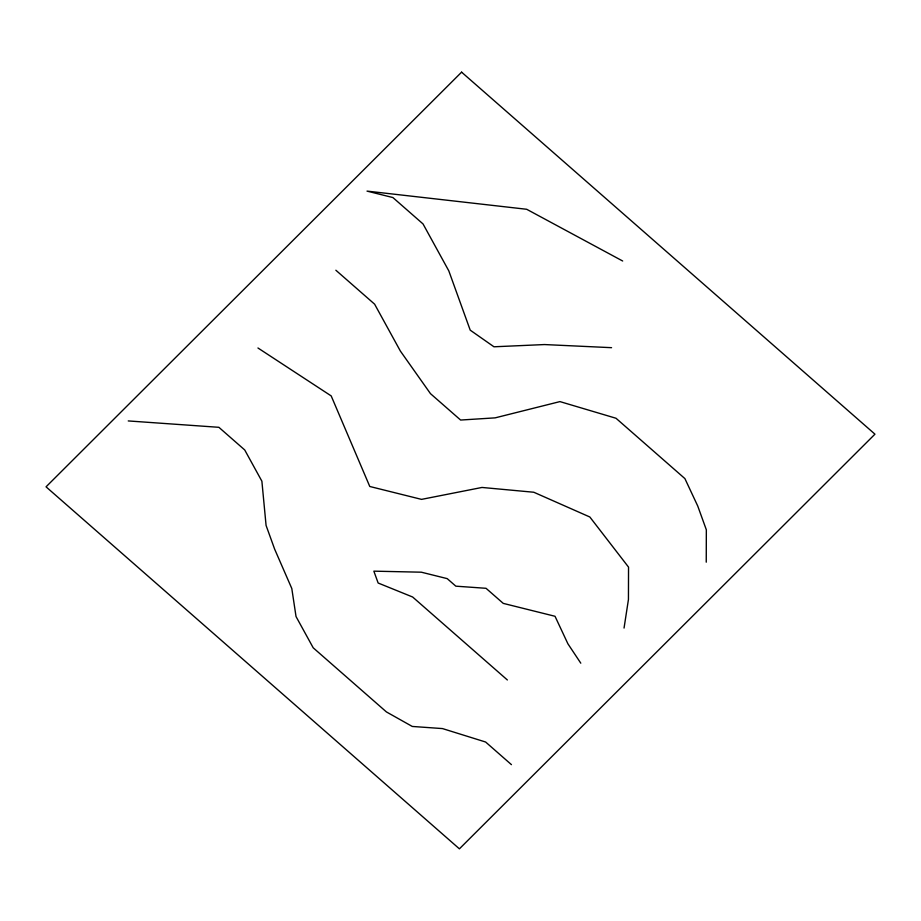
<?xml version="1.0" encoding="UTF-8"?>
<svg xmlns="http://www.w3.org/2000/svg" width="921" height="921" viewBox="0 0 921 921"><rect width="100%" height="100%" fill="white"/><g stroke="black" fill="none" stroke-linecap="round" stroke-linejoin="round"><path stroke-width="1.38" d="M706.246 562.178L706.338 529.817L697.773 506.101L684.902 478.598L616.011 418.261L559.945 401.602L495.153 417.858L460.615 420.045L430.475 393.647L400.382 351.074L374.617 304.172L335.866 270.233M624.047 628.064L628.444 599.479L628.536 567.117L589.831 516.992L533.789 492.24L482.005 487.451L421.542 499.378L369.781 486.484L331.192 395.915L257.949 347.988M611.567 347.678L544.495 344.558L493.967 346.791L470.217 330.155L448.803 270.855L423.038 223.953L392.899 197.555L367.019 191.108L526.674 209.274L622.677 261.011M128.249 420.932L218.876 427.309L244.71 449.943L261.886 481.199L266.077 525.431L274.642 549.146L291.796 588.507L296.032 616.552L313.209 647.808L386.417 711.921L412.274 726.45L442.483 728.58L485.609 742.015L511.443 764.649M507.367 679.974L412.631 597.004L378.14 583.016L373.857 571.158L421.334 572.194L447.215 578.63L455.826 586.17L486.035 588.3L503.257 603.382L555.018 616.276L567.889 643.767L580.794 663.178M461.594 72.16L46.05 486.829L459.406 848.84L874.95 434.171L461.594 72.16"/></g></svg>
